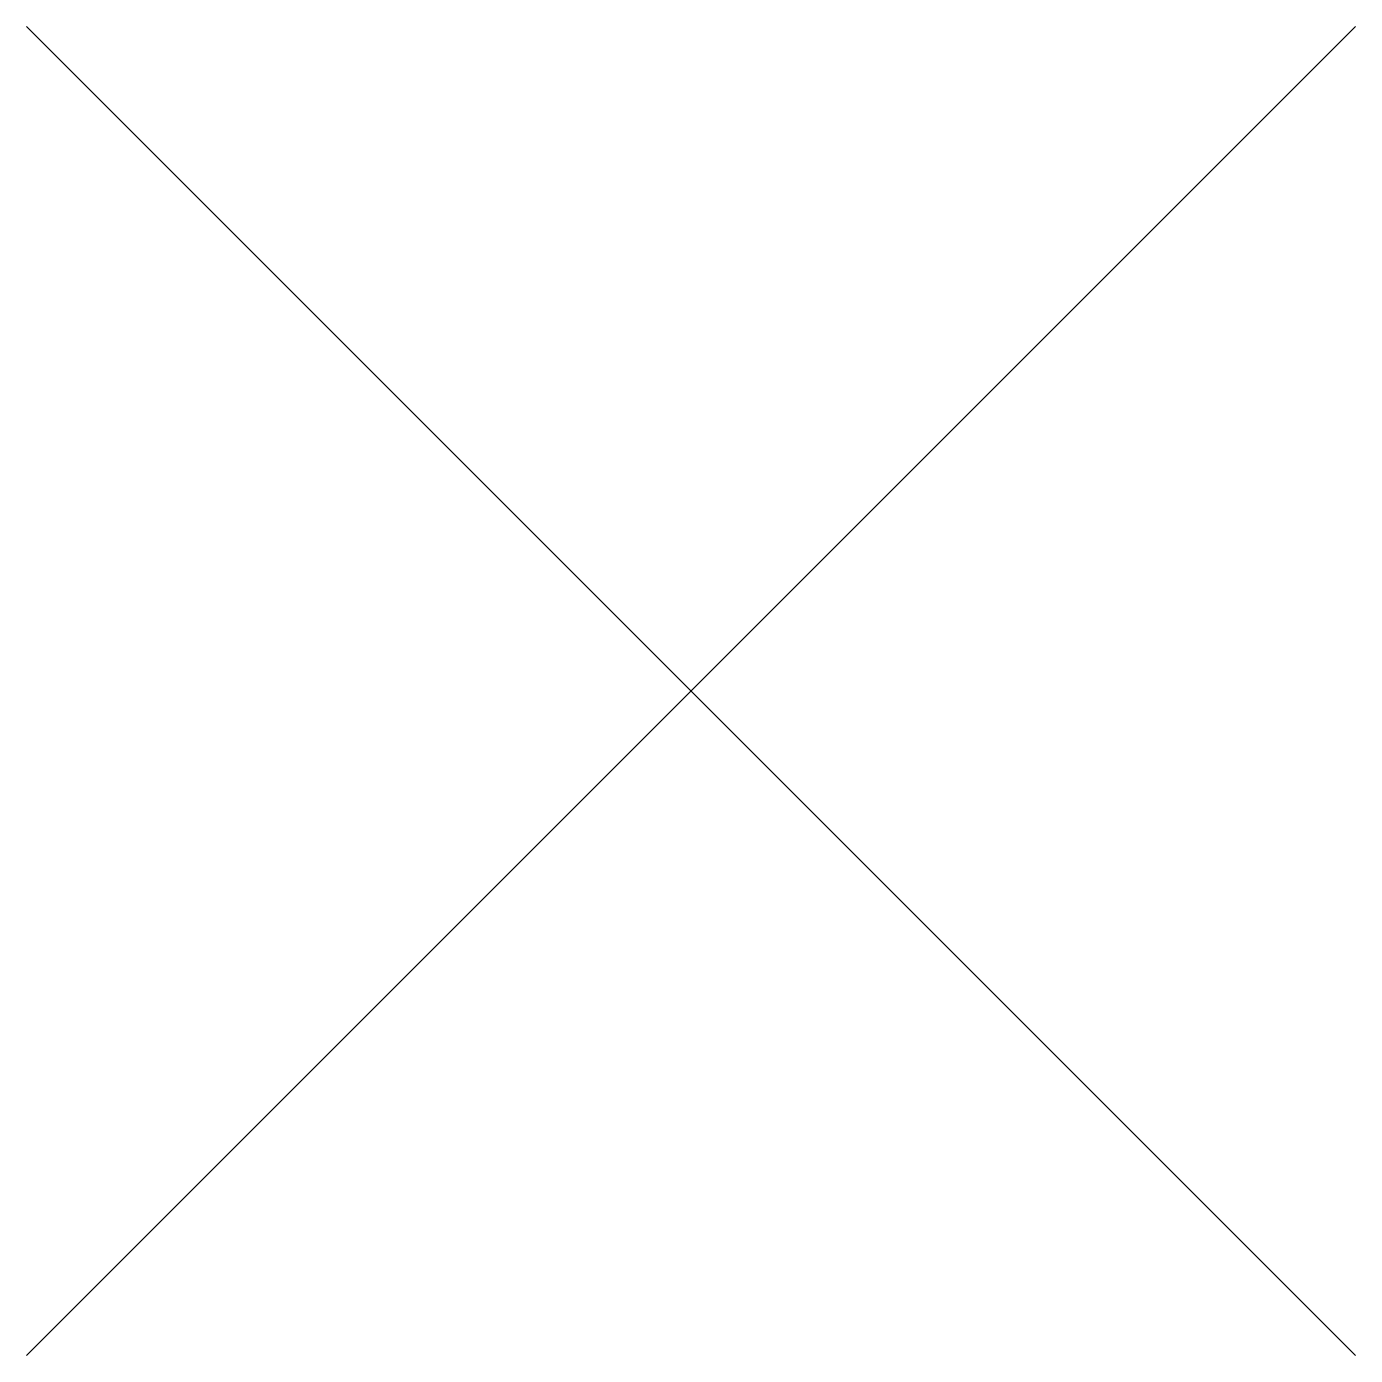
# Model space of a CAD drawing. Extents: x 0 to 100, y 0 to 100.
import ezdxf

# ---------------------------------------------------------------- set-up
doc = ezdxf.new("R2010")
doc.units = 0
doc.layers.get('0').update_dxf_attribs({"linetype": 'CONTINUOUS'})

msp = doc.modelspace()

# ---------------------------------------------------------------- linework, layer by layer
for p, q in [((0, 0), (100, 100)), ((100, 0), (0, 100))]:
    msp.add_line(p, q)

doc.saveas('drawing.dxf')
